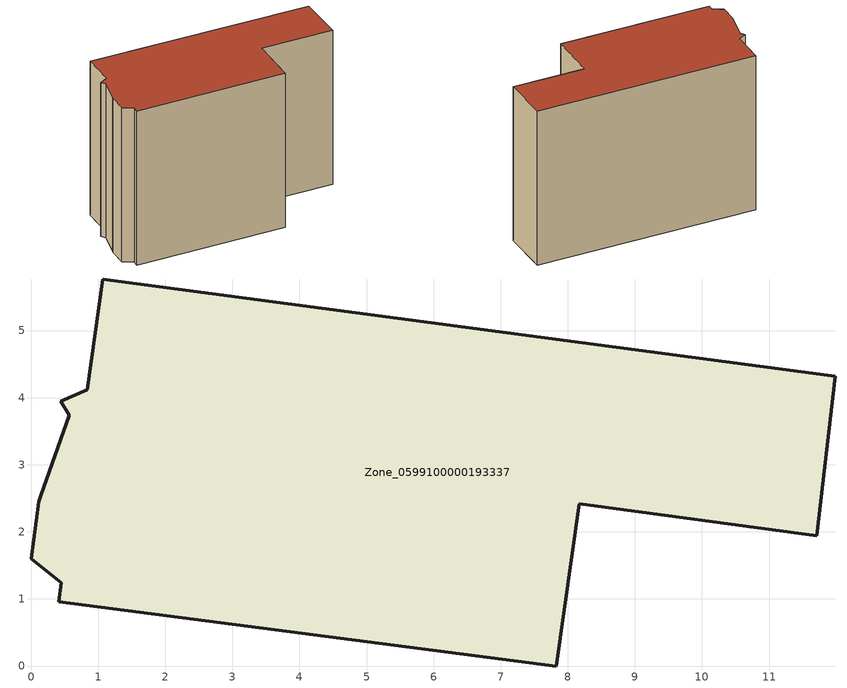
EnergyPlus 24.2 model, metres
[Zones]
Zone_0599100000193337
 floor ground (C_G): 0.15,2.54 0.57,3.74 0.44,3.95 0.84,4.12 1.07,5.77 11.99,4.32 11.71,1.94 8.17,2.42 7.83,0 0.41,0.96 0.45,1.24 0,1.6 0.11,2.44 z2.46
 wall outside (C_F): 0.15,2.54 0.11,2.44 0,1.6 0.45,1.24 0.41,0.96 7.83,0 8.17,2.42 11.71,1.94 11.99,4.32 1.07,5.77 0.84,4.12 0.44,3.95 0.57,3.74 0.15,2.54 z2.46:10.6
 roof outside (C_R): 0.57,3.74 0.15,2.54 0.11,2.44 0,1.6 0.45,1.24 0.41,0.96 7.83,0 8.17,2.42 11.71,1.94 11.99,4.32 1.07,5.77 0.84,4.12 0.44,3.95 z10.6
[BUILDING]
Pand.0599100000193337: North Axis=0; Terrain=City; Loads Convergence Tolerance Value=0.04; Temperature Convergence Tolerance Value=0.4; Solar Distribution=FullExterior; Maximum Number of Warmup Days=25; Minimum Number of Warmup Days=1
[Site:Location]
Rotterdam.The.Hague.AP_ZH_NLD Design_Conditions: Latitude=51.96; Longitude=4.45; Time Zone=1; Elevation=-4.5
[SITE:GROUNDTEMPERATURE:BUILDINGSURFACE]
18, 18, 18, 18, 18, 18, 18, 18, 18, 18, 18, 18
[MATERIAL] Thermal Absorptance=0.9; Solar Absorptance=0.7; Visible Absorptance=0.7
Name | Roughness | Thickness | Conductivity | Density | Specific Heat
G.TI.1946 | MediumSmooth | 0.15 | 1 | 540 | 1210
F.TI.1946 | Rough | 0.3 | 0.857143 | 1920 | 840
R.TI.1946 | MediumRough | 0.2 | 0.1 | 1500 | 1000
[CONSTRUCTION]
C_G: G.TI.1946
C_F: F.TI.1946
C_R: R.TI.1946
[ZONE]
Zone_0599100000193337: Type=1; Multiplier=1; Ceiling Height=Autocalculate; Volume=Autocalculate; Floor Area=autocalculate; Part of Total Floor Area=Yes
[ZONEINFILTRATION:DESIGNFLOWRATE]
Infil_Zone_0599100000193337: Zone or ZoneList or Space or SpaceList=Zone_0599100000193337; Schedule=AlwaysOn; Design Flow Rate Calculation Method=Flow/Area; Flow Rate per Floor Area=0.003; Constant Term Coefficient=1; Temperature Term Coefficient=0; Velocity Term Coefficient=0; Velocity Squared Term Coefficient=0
[HVACTEMPLATE:ZONE:IDEALLOADSAIRSYSTEM]
Zone_0599100000193337: Maximum Heating Supply Air Temperature=50; Minimum Cooling Supply Air Temperature=13; Maximum Heating Supply Air Humidity Ratio=0.0156; Minimum Cooling Supply Air Humidity Ratio=0.0077; Heating Limit=NoLimit; Cooling Limit=NoLimit; Dehumidification Control Type=ConstantSensibleHeatRatio; Cooling Sensible Heat Ratio=0.7; Dehumidification Setpoint=60; Humidification Control Type=None; Humidification Setpoint=30; Outdoor Air Method=None; Outdoor Air Flow Rate per Person=0.00944; Outdoor Air Flow Rate per Zone Floor Area=0; Outdoor Air Flow Rate per Zone=0; Demand Controlled Ventilation Type=None; Outdoor Air Economizer Type=NoEconomizer; Heat Recovery Type=None; Sensible Heat Recovery Effectiveness=0.7; Latent Heat Recovery Effectiveness=0.65
[ZONECONTROL:THERMOSTAT]
ThermostatControl_Zone_0599100000193337: Zone or ZoneList=Zone_0599100000193337; Control Type Schedule=DualSetpointControlType; Control 1=Thermostat_Zone_0599100000193337; Temperature Difference Between Cutout And Setpoint=0
[THERMOSTATSETPOINT:DUALSETPOINT]
Thermostat_Zone_0599100000193337: Heating Setpoint Temperature Schedule=HeatingSetpoint_Zone_0599100000193337; Cooling Setpoint Temperature Schedule=CoolingSetpoint_Zone_0599100000193337
[SCHEDULE:COMPACT]
HeatingSetpoint_Zone_0599100000193337: Through: 12/31, For: AllDays, Until: 24:00, 21
CoolingSetpoint_Zone_0599100000193337: Through: 12/31, For: AllDays, Until: 24:00, 24
DualSetpointControlType: Through: 12/31, For: AllDays, Until: 24:00, 4
AlwaysOn: Through: 12/31, For: AllDays, Until: 24:00, 1
